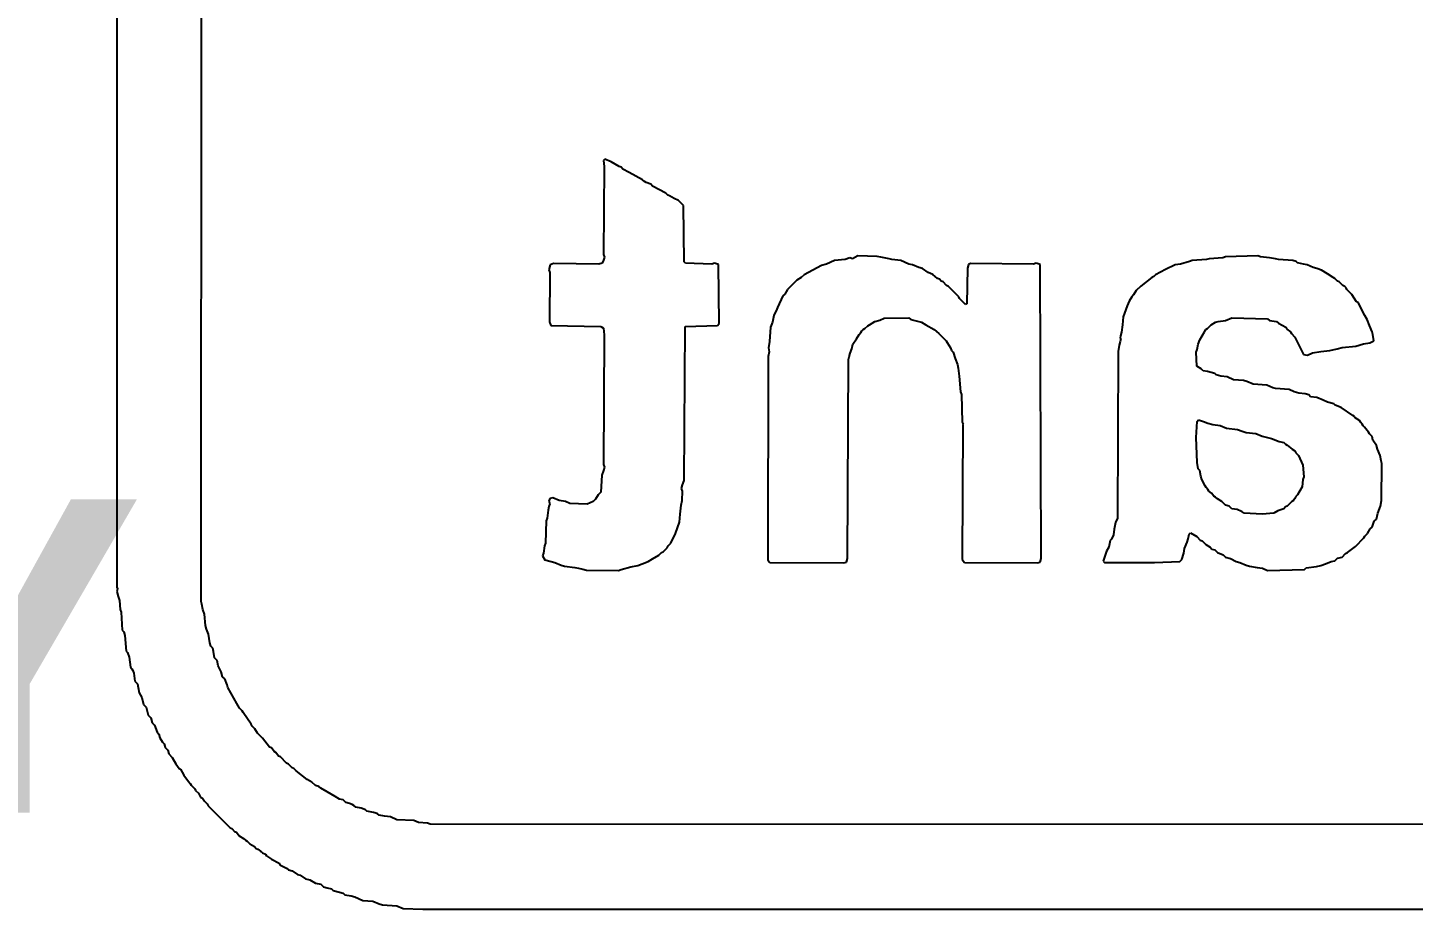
# Model space of a CAD drawing. Header units: inches. Extents: x -3 to 5437, y -3 to 5435.
# Drawn here: x 152.34 to 161.89, y 47.51 to 53.59 of the extents above; entities that cross this region are included whole.
import ezdxf

# ---------------------------------------------------------------- set-up
doc = ezdxf.new("R2010")
doc.units = ezdxf.units.IN
doc.layers.add('Bottom Overlay', color=54, linetype='Continuous')
doc.layers.add('Top Overlay', color=2, linetype='Continuous')
doc.styles.add('Arial_Bold', font='', dxfattribs={"height": 0.2})
doc.styles.get('Arial_Bold').set_extended_font_data('Arial', bold=True)

msp = doc.modelspace()

# ---------------------------------------------------------------- linework, layer by layer
at = {"layer": 'Bottom Overlay'}
for p, q in [((153.5338, 49.6367), (153.54, 59.1771)), ((152.9561, 59.0443), (152.953, 49.7356)), ((156.3175, 52.6861), (156.3082, 52.6768)), ((156.3082, 52.6768), (156.3113, 52.6366)), ((156.3113, 52.6366), (156.3082, 52.028)), ((156.3607, 52.6675), (156.3175, 52.6861)), ((156.4163, 52.6366), (156.3607, 52.6675)), ((156.4287, 52.6305), (156.4163, 52.6366)), ((156.4411, 52.6181), (156.4287, 52.6305)), ((156.4843, 52.5934), (156.4411, 52.6181)), ((156.577, 52.544), (156.4843, 52.5934)), ((156.5894, 52.5316), (156.577, 52.544)), ((156.6017, 52.5254), (156.5894, 52.5316)), ((156.6326, 52.5131), (156.6017, 52.5254)), ((156.645, 52.5007), (156.6326, 52.5131)), ((156.7376, 52.4513), (156.645, 52.5007)), ((156.75, 52.4389), (156.7376, 52.4513)), ((156.7624, 52.4327), (156.75, 52.4389)), ((156.7933, 52.4142), (156.7624, 52.4327)), ((156.8242, 52.4018), (156.7933, 52.4142)), ((156.8581, 52.3679), (156.8242, 52.4018)), ((156.8643, 51.9786), (156.8581, 52.3679)), ((155.9406, 51.957), (155.9313, 51.923)), ((155.9622, 51.9662), (155.9406, 51.957)), ((156.2742, 51.9631), (155.9622, 51.9662)), ((156.2989, 51.9693), (156.2742, 51.9631)), ((156.3082, 51.9909), (156.2989, 51.9693)), ((156.3082, 52.028), (156.3144, 52.0095)), ((156.3144, 52.0095), (156.3082, 51.9909)), ((156.8736, 51.9693), (156.8643, 51.9786)), ((157.0528, 51.9631), (156.8736, 51.9693)), ((157.0713, 51.9693), (157.0528, 51.9631)), ((157.0991, 51.96), (157.0713, 51.9693)), ((157.1053, 51.5522), (157.0991, 51.96)), ((157.8097, 51.9539), (157.6892, 51.889)), ((157.8437, 51.9631), (157.8097, 51.9539)), ((157.8993, 51.9878), (157.8437, 51.9631)), ((157.9734, 51.994), (157.8993, 51.9878)), ((158.0043, 52.0064), (157.9734, 51.994)), ((158.0229, 52.0002), (158.0043, 52.0064)), ((158.06, 52.0187), (158.0229, 52.0002)), ((158.1928, 52.0157), (158.06, 52.0187)), ((158.2175, 52.0095), (158.1928, 52.0157)), ((158.2762, 52.0002), (158.2175, 52.0095)), ((158.2948, 51.994), (158.2762, 52.0002)), ((158.3565, 51.9878), (158.2948, 51.994)), ((158.4122, 51.9631), (158.3565, 51.9878)), ((158.4369, 51.957), (158.4122, 51.9631)), ((158.4801, 51.9384), (158.4369, 51.957)), ((158.8231, 51.96), (158.8169, 51.9353)), ((158.8354, 51.9662), (158.8231, 51.96)), ((159.271, 51.9631), (158.8354, 51.9662)), ((159.2896, 51.9693), (159.271, 51.9631)), ((159.3174, 51.96), (159.2896, 51.9693)), ((159.3236, 49.9333), (159.3174, 51.96)), ((160.2473, 51.957), (160.1793, 51.9261)), ((160.2844, 51.9631), (160.2473, 51.957)), ((160.3462, 51.9817), (160.2844, 51.9631)), ((160.3647, 51.9878), (160.3462, 51.9817)), ((160.4636, 51.994), (160.3647, 51.9878)), ((160.4821, 52.0002), (160.4636, 51.994)), ((160.5748, 52.0064), (160.4821, 52.0002)), ((160.5933, 52.0126), (160.5748, 52.0064)), ((160.8158, 52.0187), (160.5933, 52.0126)), ((160.8343, 52.0126), (160.8158, 52.0187)), ((160.8961, 52.0064), (160.8343, 52.0126)), ((160.9394, 52.0002), (160.8961, 52.0064)), ((160.9579, 51.994), (160.9394, 52.0002)), ((161.0568, 51.9878), (160.9579, 51.994)), ((161.0815, 51.9817), (161.0568, 51.9878)), ((161.0907, 51.9724), (161.0815, 51.9817)), ((161.1309, 51.9631), (161.0907, 51.9724)), ((161.1556, 51.957), (161.1309, 51.9631)), ((161.1989, 51.9384), (161.1556, 51.957)), ((155.9313, 51.923), (155.9375, 51.9044)), ((155.9375, 51.9044), (155.9344, 51.5615)), ((157.6398, 51.8519), (157.5749, 51.787)), ((157.6707, 51.8704), (157.6398, 51.8519)), ((157.6892, 51.889), (157.6707, 51.8704)), ((158.5048, 51.9322), (158.4801, 51.9384)), ((158.545, 51.9044), (158.5048, 51.9322)), ((158.5759, 51.8921), (158.545, 51.9044)), ((158.6099, 51.8643), (158.5759, 51.8921)), ((158.6222, 51.8581), (158.6099, 51.8643)), ((158.6346, 51.8457), (158.6222, 51.8581)), ((158.8169, 51.9353), (158.8107, 51.6882)), ((160.0867, 51.8704), (160.0094, 51.8117)), ((160.099, 51.8766), (160.0867, 51.8704)), ((160.1114, 51.889), (160.099, 51.8766)), ((160.1793, 51.9261), (160.1114, 51.889)), ((161.2236, 51.9322), (161.1989, 51.9384)), ((161.2545, 51.9199), (161.2236, 51.9322)), ((161.2977, 51.8952), (161.2545, 51.9199)), ((161.3348, 51.8704), (161.2977, 51.8952)), ((161.3472, 51.8643), (161.3348, 51.8704)), ((161.3657, 51.8457), (161.3472, 51.8643)), ((157.5564, 51.7561), (157.544, 51.7438)), ((157.5749, 51.787), (157.5564, 51.7561)), ((158.647, 51.8396), (158.6346, 51.8457)), ((158.6717, 51.8148), (158.647, 51.8396)), ((158.684, 51.8087), (158.6717, 51.8148)), ((158.7551, 51.7376), (158.684, 51.8087)), ((159.9785, 51.7809), (159.96, 51.75)), ((160.0094, 51.8117), (159.9785, 51.7809)), ((161.3781, 51.8396), (161.3657, 51.8457)), ((161.4028, 51.8148), (161.3781, 51.8396)), ((161.4151, 51.8087), (161.4028, 51.8148)), ((161.4244, 51.7994), (161.4151, 51.8087)), ((161.4306, 51.787), (161.4244, 51.7994)), ((161.4646, 51.753), (161.4306, 51.787)), ((161.4955, 51.7036), (161.4646, 51.753)), ((157.5069, 51.6635), (157.5008, 51.6511)), ((157.544, 51.7438), (157.5069, 51.6635)), ((158.7613, 51.7252), (158.7551, 51.7376)), ((158.8014, 51.6851), (158.7613, 51.7252)), ((158.8107, 51.6882), (158.8014, 51.6851)), ((159.9167, 51.6758), (159.8889, 51.5986)), ((159.9291, 51.7067), (159.9167, 51.6758)), ((159.9476, 51.7376), (159.9291, 51.7067)), ((159.96, 51.75), (159.9476, 51.7376)), ((161.5078, 51.6974), (161.4955, 51.7036)), ((161.5542, 51.6078), (161.5078, 51.6974)), ((155.9344, 51.5615), (155.9375, 51.5584)), ((157.4729, 51.5615), (157.4575, 51.5275)), ((157.4822, 51.6078), (157.4729, 51.5615)), ((157.5008, 51.6511), (157.4822, 51.6078)), ((158.1403, 51.543), (158.1774, 51.5677)), ((158.1774, 51.5677), (158.2113, 51.5769)), ((158.2113, 51.5769), (158.2422, 51.5893)), ((158.2422, 51.5893), (158.4122, 51.5924)), ((158.4122, 51.5924), (158.4245, 51.58)), ((158.4245, 51.58), (158.4987, 51.5615)), ((158.4987, 51.5615), (158.5296, 51.543)), ((159.8889, 51.5986), (159.8828, 51.543)), ((160.4945, 51.543), (160.5254, 51.5615)), ((160.5254, 51.5615), (160.5439, 51.5677)), ((160.5439, 51.5677), (160.5933, 51.5739)), ((160.5933, 51.5739), (160.6366, 51.5924)), ((160.6366, 51.5924), (160.8838, 51.5862)), ((160.8838, 51.5862), (160.8961, 51.5739)), ((160.8961, 51.5739), (160.9455, 51.5677)), ((160.9455, 51.5677), (160.9579, 51.5553)), ((161.5696, 51.58), (161.5542, 51.6078)), ((161.5851, 51.5399), (161.5696, 51.58)), ((155.9375, 51.5584), (155.9436, 51.5399)), ((155.9436, 51.5399), (156.2897, 51.5337)), ((156.2897, 51.5337), (156.3082, 51.5213)), ((156.3082, 51.5213), (156.3113, 51.475)), ((156.3113, 51.475), (156.3082, 50.5821)), ((156.8643, 50.4709), (156.8705, 51.5337)), ((156.8705, 51.5337), (157.0929, 51.5399)), ((157.0929, 51.5399), (157.1053, 51.5522)), ((157.4575, 51.5275), (157.4513, 51.4286)), ((158.0507, 51.4472), (158.0692, 51.4781)), ((158.0692, 51.4781), (158.0816, 51.4904)), ((158.0816, 51.4904), (158.0878, 51.5028)), ((158.0878, 51.5028), (158.097, 51.5121)), ((158.097, 51.5121), (158.1094, 51.5182)), ((158.1094, 51.5182), (158.1279, 51.5368)), ((158.1279, 51.5368), (158.1403, 51.543)), ((158.5296, 51.543), (158.5852, 51.5121)), ((158.5852, 51.5121), (158.6192, 51.4843)), ((158.6192, 51.4843), (158.6686, 51.4348)), ((159.8704, 51.4688), (159.8673, 51.4534)), ((159.8766, 51.4935), (159.8704, 51.4688)), ((159.8828, 51.543), (159.8766, 51.4935)), ((160.4172, 51.441), (160.4481, 51.4966)), ((160.4481, 51.4966), (160.4574, 51.5121)), ((160.4574, 51.5121), (160.4698, 51.5182)), ((160.4698, 51.5182), (160.4945, 51.543)), ((160.9579, 51.5553), (161.0104, 51.5275)), ((161.0104, 51.5275), (161.0166, 51.5152)), ((161.0166, 51.5152), (161.0413, 51.4966)), ((161.0413, 51.4966), (161.0475, 51.4843)), ((161.0475, 51.4843), (161.0722, 51.4595)), ((161.6036, 51.4966), (161.5851, 51.5399)), ((161.6098, 51.4781), (161.6036, 51.4966)), ((161.616, 51.4348), (161.6098, 51.4781)), ((157.4513, 51.4286), (157.4451, 51.3854)), ((157.4451, 51.3854), (157.4482, 51.3576)), ((158.0074, 51.3483), (158.0198, 51.3792)), ((158.0198, 51.3792), (158.026, 51.4101)), ((158.026, 51.4101), (158.0507, 51.4472)), ((158.6686, 51.4348), (158.6748, 51.4225)), ((158.6748, 51.4225), (158.6995, 51.3854)), ((158.6995, 51.3854), (158.7057, 51.3669)), ((159.8611, 51.4039), (159.855, 51.3607)), ((159.8673, 51.4286), (159.8611, 51.4039)), ((159.8673, 51.4534), (159.8735, 51.4472)), ((159.8735, 51.4472), (159.8673, 51.4286)), ((160.3925, 51.3545), (160.3987, 51.373)), ((160.3987, 51.373), (160.4049, 51.4101)), ((160.4049, 51.4101), (160.4172, 51.441)), ((161.0722, 51.4595), (161.1309, 51.3391)), ((161.3132, 51.3669), (161.3626, 51.3792)), ((161.3626, 51.3792), (161.3966, 51.3885)), ((161.3966, 51.3885), (161.4924, 51.3978)), ((161.4924, 51.3978), (161.5449, 51.4132)), ((161.5449, 51.4132), (161.5882, 51.4194)), ((161.5882, 51.4194), (161.616, 51.4348)), ((157.4421, 51.3267), (157.439, 49.921)), ((157.4482, 51.3576), (157.4421, 51.3267)), ((157.9889, 49.9333), (157.9951, 51.3051)), ((157.9951, 51.3051), (158.0013, 51.3236)), ((158.0013, 51.3236), (158.0074, 51.3483)), ((158.7057, 51.3669), (158.718, 51.3545)), ((158.718, 51.3545), (158.7304, 51.3112)), ((158.7304, 51.3112), (158.7458, 51.2711)), ((159.855, 51.3607), (159.8488, 50.2114)), ((160.3956, 51.2587), (160.3925, 51.3545)), ((161.1309, 51.3391), (161.1587, 51.336)), ((161.1587, 51.336), (161.1927, 51.3514)), ((161.1927, 51.3514), (161.2514, 51.3607)), ((161.2514, 51.3607), (161.3132, 51.3669)), ((158.7458, 51.2711), (158.752, 51.2464)), ((158.752, 51.2464), (158.7582, 51.1908)), ((158.7582, 51.1908), (158.7674, 51.0826)), ((160.4265, 51.2402), (160.3956, 51.2587)), ((160.4389, 51.2278), (160.4265, 51.2402)), ((160.4698, 51.2217), (160.4389, 51.2278)), ((160.5192, 51.2093), (160.4698, 51.2217)), ((160.5285, 51.2), (160.5192, 51.2093)), ((160.5624, 51.1908), (160.5285, 51.2)), ((160.6057, 51.1846), (160.5624, 51.1908)), ((160.649, 51.166), (160.6057, 51.1846)), ((160.7169, 51.1599), (160.649, 51.166)), ((160.7416, 51.1537), (160.7169, 51.1599)), ((160.7849, 51.1351), (160.7416, 51.1537)), ((160.8776, 51.129), (160.7849, 51.1351)), ((160.9208, 51.1104), (160.8776, 51.129)), ((160.9394, 51.1043), (160.9208, 51.1104)), ((161.0321, 51.0981), (160.9394, 51.1043)), ((161.066, 51.0826), (161.0321, 51.0981)), ((158.7674, 51.0826), (158.7736, 51.0641)), ((158.7736, 51.0641), (158.7798, 50.8725)), ((161.1, 51.0734), (161.066, 51.0826)), ((161.1433, 51.0672), (161.1, 51.0734)), ((161.168, 51.061), (161.1433, 51.0672)), ((161.1803, 51.0486), (161.168, 51.061)), ((161.2236, 51.0425), (161.1803, 51.0486)), ((161.2669, 51.0239), (161.2236, 51.0425)), ((161.2977, 51.0116), (161.2669, 51.0239)), ((161.341, 50.9992), (161.2977, 51.0116)), ((161.3503, 50.9899), (161.341, 50.9992)), ((161.3904, 50.9745), (161.3503, 50.9899)), ((161.4708, 50.9189), (161.3904, 50.9745)), ((161.4831, 50.9127), (161.4708, 50.9189)), ((161.4862, 50.9034), (161.4831, 50.9127)), ((161.5171, 50.8849), (161.4862, 50.9034)), ((158.7798, 50.8725), (158.786, 50.8602)), ((158.7829, 50.8571), (158.7798, 49.9272)), ((158.786, 50.8602), (158.7829, 50.8571)), ((160.3925, 50.7675), (160.3987, 50.8787)), ((160.3987, 50.8787), (160.408, 50.888)), ((160.408, 50.888), (160.442, 50.8787)), ((160.442, 50.8787), (160.4729, 50.8664)), ((160.4729, 50.8664), (160.5068, 50.8571)), ((160.5068, 50.8571), (160.5563, 50.8509)), ((160.5563, 50.8509), (160.5995, 50.8324)), ((160.5995, 50.8324), (160.6768, 50.8231)), ((160.6768, 50.8231), (160.7077, 50.8107)), ((160.7077, 50.8107), (160.7355, 50.8015)), ((160.7355, 50.8015), (160.8034, 50.7953)), ((161.5233, 50.8725), (161.5171, 50.8849)), ((161.5356, 50.8602), (161.5233, 50.8725)), ((161.5418, 50.8478), (161.5356, 50.8602)), ((161.5511, 50.8386), (161.5418, 50.8478)), ((161.5789, 50.8046), (161.5511, 50.8386)), ((161.5851, 50.7922), (161.5789, 50.8046)), ((160.3987, 50.5945), (160.3925, 50.7675)), ((160.8034, 50.7953), (160.8467, 50.7768)), ((160.8467, 50.7768), (160.9116, 50.7613)), ((160.9116, 50.7613), (160.9641, 50.7397)), ((160.9641, 50.7397), (160.995, 50.7335)), ((160.995, 50.7335), (161.0073, 50.7212)), ((161.0073, 50.7212), (161.0197, 50.715)), ((161.0197, 50.715), (161.0537, 50.6872)), ((161.6036, 50.7737), (161.5851, 50.7922)), ((161.6098, 50.749), (161.6036, 50.7737)), ((161.6345, 50.7119), (161.6098, 50.749)), ((161.6407, 50.6872), (161.6345, 50.7119)), ((161.0537, 50.6872), (161.0722, 50.6748)), ((161.0722, 50.6748), (161.0784, 50.6625)), ((161.0784, 50.6625), (161.0969, 50.6439)), ((161.0969, 50.6439), (161.1278, 50.5759)), ((161.6592, 50.6439), (161.6407, 50.6872)), ((161.6654, 50.6068), (161.6592, 50.6439)), ((161.6716, 50.5883), (161.6654, 50.6068)), ((156.3082, 50.5389), (156.2958, 50.508)), ((156.3082, 50.5821), (156.3144, 50.5636)), ((156.3144, 50.5636), (156.3082, 50.5389)), ((160.4049, 50.5512), (160.3987, 50.5945)), ((160.4172, 50.5389), (160.4049, 50.5512)), ((160.4234, 50.5018), (160.4172, 50.5389)), ((161.1278, 50.5759), (161.134, 50.4956)), ((161.6685, 50.3319), (161.6716, 50.5883)), ((156.2958, 50.508), (156.2897, 50.3906)), ((156.8458, 50.4153), (156.852, 50.44)), ((156.852, 50.3968), (156.8458, 50.4153)), ((156.852, 50.44), (156.8643, 50.4709)), ((160.4296, 50.4771), (160.4234, 50.5018)), ((160.4543, 50.4338), (160.4296, 50.4771)), ((160.4605, 50.4215), (160.4543, 50.4338)), ((160.4729, 50.4091), (160.4605, 50.4215)), ((161.1216, 50.4277), (161.0907, 50.372)), ((161.1278, 50.4771), (161.1216, 50.4277)), ((161.134, 50.4956), (161.1278, 50.4771)), ((155.9375, 50.3473), (155.9313, 50.3288)), ((155.9313, 50.3288), (155.9375, 50.3102)), ((155.9591, 50.3504), (155.9375, 50.3473)), ((156.0023, 50.3319), (155.9591, 50.3504)), ((156.0456, 50.3257), (156.0023, 50.3319)), ((156.0765, 50.3133), (156.0456, 50.3257)), ((156.2371, 50.3257), (156.1939, 50.3072)), ((156.2526, 50.3411), (156.2371, 50.3257)), ((156.2711, 50.372), (156.2526, 50.3411)), ((156.2897, 50.3906), (156.2711, 50.372)), ((156.8427, 50.301), (156.8489, 50.3319)), ((156.8489, 50.3319), (156.852, 50.3968)), ((160.479, 50.3968), (160.4729, 50.4091)), ((160.4976, 50.3844), (160.479, 50.3968)), ((160.513, 50.3628), (160.4976, 50.3844)), ((160.5254, 50.3566), (160.513, 50.3628)), ((160.5377, 50.3442), (160.5254, 50.3566)), ((160.5686, 50.3257), (160.5377, 50.3442)), ((160.5933, 50.301), (160.5686, 50.3257)), ((161.0506, 50.3257), (161.0197, 50.2948)), ((161.0629, 50.3319), (161.0506, 50.3257)), ((161.0722, 50.3473), (161.0629, 50.3319)), ((161.0784, 50.3597), (161.0722, 50.3473)), ((161.0907, 50.372), (161.0784, 50.3597)), ((161.6623, 50.2948), (161.6685, 50.3319)), ((155.9251, 50.267), (155.9189, 50.2114)), ((155.9313, 50.2917), (155.9251, 50.267)), ((155.9375, 50.3102), (155.9313, 50.2917)), ((156.1939, 50.3072), (156.0765, 50.3133)), ((156.8303, 50.1836), (156.8365, 50.2392)), ((156.8365, 50.2392), (156.8427, 50.301)), ((160.6181, 50.2948), (160.5933, 50.301)), ((160.6366, 50.2763), (160.6181, 50.2948)), ((160.6737, 50.2701), (160.6366, 50.2763)), ((160.7046, 50.2577), (160.6737, 50.2701)), ((160.7077, 50.2546), (160.7046, 50.2577)), ((160.7231, 50.2454), (160.7077, 50.2546)), ((160.8467, 50.2392), (160.7231, 50.2454)), ((160.927, 50.2454), (160.8467, 50.2392)), ((160.9548, 50.2608), (160.927, 50.2454)), ((160.995, 50.2763), (160.9548, 50.2608)), ((161.0073, 50.2886), (160.995, 50.2763)), ((161.0197, 50.2948), (161.0073, 50.2886)), ((161.6345, 50.2052), (161.6438, 50.2454)), ((161.6438, 50.2454), (161.6623, 50.2948)), ((155.9128, 50.1928), (155.9066, 50.0384)), ((155.9189, 50.2114), (155.9128, 50.1928)), ((156.8025, 50.1063), (156.8303, 50.1836)), ((159.8271, 50.1341), (159.821, 50.0971)), ((159.8364, 50.1805), (159.8271, 50.1341)), ((159.8488, 50.2114), (159.8364, 50.1805)), ((161.5727, 50.1063), (161.5912, 50.1372)), ((161.5912, 50.1372), (161.6036, 50.1496)), ((161.6036, 50.1496), (161.6191, 50.1898)), ((161.6191, 50.1898), (161.6345, 50.2052)), ((155.9066, 50.0384), (155.9004, 50.0198)), ((156.7531, 50.0198), (156.7716, 50.0384)), ((156.7716, 50.0384), (156.8025, 50.1063)), ((159.7993, 50.0569), (159.7901, 50.0106)), ((159.8086, 50.0662), (159.7993, 50.0569)), ((159.821, 50.0971), (159.8086, 50.0662)), ((160.3122, 50.0013), (160.3307, 50.0446)), ((160.3307, 50.0446), (160.3369, 50.0693)), ((160.3369, 50.0693), (160.3431, 50.1002)), ((160.3431, 50.1002), (160.3524, 50.1094)), ((160.3524, 50.1094), (160.3956, 50.0847)), ((160.3956, 50.0847), (160.4203, 50.06)), ((160.4203, 50.06), (160.4327, 50.0538)), ((160.4327, 50.0538), (160.4574, 50.0291)), ((161.4893, 50.0167), (161.548, 50.0754)), ((161.548, 50.0754), (161.5542, 50.0878)), ((161.5542, 50.0878), (161.5727, 50.1063)), ((155.8942, 49.9704), (155.888, 49.9519)), ((155.888, 49.9519), (155.9035, 49.9241)), ((155.9004, 50.0198), (155.8942, 49.9704)), ((156.645, 49.9302), (156.6882, 49.955)), ((156.6882, 49.955), (156.7068, 49.9735)), ((156.7068, 49.9735), (156.7191, 49.9797)), ((156.7191, 49.9797), (156.7469, 50.0075)), ((156.7469, 50.0075), (156.7531, 50.0198)), ((159.7592, 49.9426), (159.7499, 49.9148)), ((159.7746, 49.9828), (159.7592, 49.9426)), ((159.7901, 50.0106), (159.7746, 49.9828)), ((160.2937, 49.9272), (160.306, 49.9704)), ((160.306, 49.9704), (160.3122, 50.0013)), ((160.4574, 50.0291), (160.4883, 50.0106)), ((160.4883, 50.0106), (160.5007, 49.9982)), ((160.5007, 49.9982), (160.5192, 49.992)), ((160.5192, 49.992), (160.5377, 49.9735)), ((160.5377, 49.9735), (160.5779, 49.958)), ((160.5779, 49.958), (160.5933, 49.9426)), ((160.5933, 49.9426), (160.6273, 49.9333)), ((161.3657, 49.9364), (161.3966, 49.9426)), ((161.3966, 49.9426), (161.4213, 49.9673)), ((161.4213, 49.9673), (161.4337, 49.9735)), ((161.4337, 49.9735), (161.4893, 50.0167)), ((155.9035, 49.9241), (155.9467, 49.9117)), ((155.9467, 49.9117), (155.9715, 49.9055)), ((155.9715, 49.9055), (156.0147, 49.887)), ((156.0147, 49.887), (156.0394, 49.8808)), ((156.0394, 49.8808), (156.1105, 49.8715)), ((156.1105, 49.8715), (156.1352, 49.8654)), ((156.1352, 49.8654), (156.1661, 49.8592)), ((156.1661, 49.8592), (156.1908, 49.853)), ((156.1908, 49.853), (156.4102, 49.8499)), ((156.4102, 49.8499), (156.4287, 49.8561)), ((156.4287, 49.8561), (156.4967, 49.8746)), ((156.4967, 49.8746), (156.543, 49.8839)), ((156.543, 49.8839), (156.5739, 49.8963)), ((156.5739, 49.8963), (156.6141, 49.9117)), ((156.6141, 49.9117), (156.645, 49.9302)), ((157.439, 49.921), (157.4544, 49.9055)), ((157.4544, 49.9055), (157.9642, 49.9024)), ((157.9642, 49.9024), (157.9827, 49.9086)), ((157.9827, 49.9086), (157.9889, 49.9333)), ((158.7798, 49.9272), (158.7953, 49.9055)), ((158.7953, 49.9055), (159.2988, 49.9024)), ((159.2988, 49.9024), (159.3174, 49.9086)), ((159.3174, 49.9086), (159.3236, 49.9333)), ((159.7499, 49.9148), (159.7592, 49.9055)), ((159.7592, 49.9055), (160.1052, 49.9055)), ((160.1052, 49.9055), (160.2782, 49.9117)), ((160.2782, 49.9117), (160.2937, 49.9272)), ((160.6273, 49.9333), (160.6675, 49.9117)), ((160.6675, 49.9117), (160.6922, 49.9055)), ((160.6922, 49.9055), (160.7355, 49.887)), ((160.7355, 49.887), (160.7602, 49.8808)), ((160.7602, 49.8808), (160.8127, 49.8715)), ((160.8127, 49.8715), (160.8498, 49.8654)), ((160.8498, 49.8654), (160.8838, 49.8499)), ((160.8838, 49.8499), (161.1371, 49.8561)), ((161.1371, 49.8561), (161.1495, 49.8685)), ((161.1495, 49.8685), (161.2205, 49.8777)), ((161.2205, 49.8777), (161.2514, 49.8839)), ((161.2514, 49.8839), (161.2823, 49.8963)), ((161.2823, 49.8963), (161.3225, 49.9117)), ((161.3225, 49.9117), (161.3472, 49.9179)), ((161.3472, 49.9179), (161.3657, 49.9364)), ((152.953, 49.7356), (152.9592, 49.7232)), ((152.9592, 49.7232), (152.953, 49.7047)), ((152.953, 49.7047), (152.9623, 49.6707)), ((152.9623, 49.6707), (152.9715, 49.6429)), ((152.9715, 49.6429), (152.9777, 49.5811)), ((152.9777, 49.5811), (152.9839, 49.5626)), ((152.9839, 49.5626), (152.9901, 49.439)), ((153.54, 49.6182), (153.5338, 49.6367)), ((153.5462, 49.5811), (153.54, 49.6182)), ((153.5586, 49.5502), (153.5462, 49.5811)), ((153.5647, 49.4699), (153.5586, 49.5502)), ((153.5709, 49.4452), (153.5647, 49.4699)), ((152.9901, 49.439), (153.0024, 49.4267)), ((153.0024, 49.4267), (153.0086, 49.4019)), ((153.0086, 49.4019), (153.0179, 49.2938)), ((153.5864, 49.4112), (153.5709, 49.4452)), ((153.5956, 49.3525), (153.5864, 49.4112)), ((153.0179, 49.2938), (153.0272, 49.2845)), ((153.0272, 49.2845), (153.0395, 49.2536)), ((153.6018, 49.3278), (153.5956, 49.3525)), ((153.6142, 49.3154), (153.6018, 49.3278)), ((153.6203, 49.2907), (153.6142, 49.3154)), ((153.6265, 49.2475), (153.6203, 49.2907)), ((153.0395, 49.2536), (153.0488, 49.1826)), ((153.0488, 49.1826), (153.0581, 49.1733)), ((153.6451, 49.2289), (153.6265, 49.2475)), ((153.6512, 49.1919), (153.6451, 49.2289)), ((153.6729, 49.1517), (153.6512, 49.1919)), ((153.0581, 49.1733), (153.0642, 49.161)), ((153.0642, 49.161), (153.0704, 49.1424)), ((153.0704, 49.1424), (153.0766, 49.0868)), ((153.0766, 49.0868), (153.0951, 49.0683)), ((153.6821, 49.1177), (153.6729, 49.1517)), ((153.6976, 49.1023), (153.6821, 49.1177)), ((153.713, 49.0621), (153.6976, 49.1023)), ((153.0951, 49.0683), (153.1013, 49.0436)), ((153.1013, 49.0436), (153.1075, 49.0065)), ((153.1075, 49.0065), (153.126, 48.9756)), ((153.7192, 49.0436), (153.713, 49.0621)), ((153.781, 48.9323), (153.7192, 49.0436)), ((153.126, 48.9756), (153.1384, 48.9262)), ((153.1384, 48.9262), (153.1569, 48.9076)), ((153.1569, 48.9076), (153.1693, 48.852)), ((153.7995, 48.9014), (153.781, 48.9323)), ((153.8181, 48.8829), (153.7995, 48.9014)), ((153.1693, 48.852), (153.1878, 48.8335)), ((153.1878, 48.8335), (153.1971, 48.7995)), ((153.1971, 48.7995), (153.2125, 48.784)), ((153.8242, 48.8705), (153.8181, 48.8829)), ((153.8799, 48.7902), (153.8242, 48.8705)), ((153.2125, 48.784), (153.2311, 48.7346)), ((153.2311, 48.7346), (153.2434, 48.7222)), ((153.2434, 48.7222), (153.2496, 48.6975)), ((153.2496, 48.6975), (153.2681, 48.6666)), ((153.886, 48.7779), (153.8799, 48.7902)), ((153.9046, 48.7593), (153.886, 48.7779)), ((153.9231, 48.7284), (153.9046, 48.7593)), ((153.9571, 48.6944), (153.9231, 48.7284)), ((153.2681, 48.6666), (153.2805, 48.6543)), ((153.2805, 48.6543), (153.2867, 48.6296)), ((153.2867, 48.6296), (153.3052, 48.611)), ((153.3052, 48.611), (153.3114, 48.5863)), ((154.0065, 48.6327), (153.9571, 48.6944)), ((154.0189, 48.6265), (154.0065, 48.6327)), ((154.0374, 48.6018), (154.0189, 48.6265)), ((154.0498, 48.5956), (154.0374, 48.6018)), ((153.3114, 48.5863), (153.3361, 48.5616)), ((153.3361, 48.5616), (153.3608, 48.5183)), ((153.3608, 48.5183), (153.3825, 48.4844)), ((154.0683, 48.5709), (154.0498, 48.5956)), ((154.0807, 48.5647), (154.0683, 48.5709)), ((154.1239, 48.5214), (154.0807, 48.5647)), ((154.1363, 48.5153), (154.1239, 48.5214)), ((154.161, 48.4905), (154.1363, 48.5153)), ((153.3825, 48.4844), (153.3917, 48.4813)), ((153.3917, 48.4813), (153.4164, 48.438)), ((153.4164, 48.438), (153.4473, 48.3948)), ((154.1734, 48.4844), (154.161, 48.4905)), ((154.1888, 48.4689), (154.1734, 48.4844)), ((154.266, 48.4102), (154.1888, 48.4689)), ((154.2969, 48.3917), (154.266, 48.4102)), ((153.4473, 48.3948), (153.4597, 48.3824)), ((153.4597, 48.3824), (153.4659, 48.37)), ((153.4659, 48.37), (153.4906, 48.3453)), ((153.4906, 48.3453), (153.4968, 48.333)), ((153.4968, 48.333), (153.5153, 48.3144)), ((154.3217, 48.367), (154.2969, 48.3917)), ((154.3464, 48.3608), (154.3217, 48.367)), ((154.3587, 48.3484), (154.3464, 48.3608)), ((154.402, 48.3237), (154.3587, 48.3484)), ((154.4576, 48.2928), (154.402, 48.3237)), ((153.5153, 48.3144), (153.5307, 48.2866)), ((153.5307, 48.2866), (153.5431, 48.2804)), ((153.5431, 48.2804), (153.5586, 48.2588)), ((153.5586, 48.2588), (153.5771, 48.2403)), ((153.5771, 48.2403), (153.5833, 48.2279)), ((153.5833, 48.2279), (153.7347, 48.0765)), ((154.4885, 48.2743), (154.4576, 48.2928)), ((154.5132, 48.2681), (154.4885, 48.2743)), ((154.5317, 48.2496), (154.5132, 48.2681)), ((154.5565, 48.2434), (154.5317, 48.2496)), ((154.575, 48.2372), (154.5565, 48.2434)), ((154.5874, 48.231), (154.575, 48.2372)), ((154.5997, 48.2187), (154.5874, 48.231)), ((154.6368, 48.2125), (154.5997, 48.2187)), ((154.6677, 48.2001), (154.6368, 48.2125)), ((154.677, 48.1909), (154.6677, 48.2001)), ((154.7233, 48.1816), (154.677, 48.1909)), ((154.748, 48.1754), (154.7233, 48.1816)), ((154.7604, 48.163), (154.748, 48.1754)), ((154.7974, 48.1569), (154.7604, 48.163)), ((154.8407, 48.1507), (154.7974, 48.1569)), ((154.8839, 48.1322), (154.8407, 48.1507)), ((155.0013, 48.126), (154.8839, 48.1322)), ((155.0322, 48.1136), (155.0013, 48.126)), ((153.7347, 48.0765), (153.747, 48.0704)), ((153.747, 48.0704), (153.7655, 48.0518)), ((153.7655, 48.0518), (153.7779, 48.0456)), ((153.7779, 48.0456), (153.7964, 48.0209)), ((155.094, 48.1074), (155.0322, 48.1136)), ((155.1126, 48.1013), (155.094, 48.1074)), ((177.0913, 48.0951), (155.1126, 48.1013)), ((153.7964, 48.0209), (153.8273, 48.0024)), ((153.8273, 48.0024), (153.8397, 47.99)), ((153.8397, 47.99), (153.8521, 47.9839)), ((153.8521, 47.9839), (153.8706, 47.9653)), ((153.8706, 47.9653), (153.9015, 47.9468)), ((153.9015, 47.9468), (153.9138, 47.9344)), ((153.9138, 47.9344), (153.9262, 47.9282)), ((153.9262, 47.9282), (153.9447, 47.9159)), ((153.9447, 47.9159), (153.9478, 47.9128)), ((153.9478, 47.9128), (153.9571, 47.9035)), ((153.9571, 47.9035), (153.9787, 47.8943)), ((153.9787, 47.8943), (153.9849, 47.8819)), ((153.9849, 47.8819), (154.0189, 47.8603)), ((154.0189, 47.8603), (154.0714, 47.8325)), ((154.0714, 47.8325), (154.0776, 47.8201)), ((154.0776, 47.8201), (154.1239, 47.7985)), ((154.1239, 47.7985), (154.1363, 47.7861)), ((154.1363, 47.7861), (154.161, 47.78)), ((154.161, 47.78), (154.1981, 47.7552)), ((154.1981, 47.7552), (154.2166, 47.7491)), ((154.2166, 47.7491), (154.2537, 47.7243)), ((154.2537, 47.7243), (154.2846, 47.7182)), ((154.2846, 47.7182), (154.3217, 47.6934)), ((154.3217, 47.6934), (154.3587, 47.6873)), ((154.3587, 47.6873), (154.3773, 47.6687)), ((154.3773, 47.6687), (154.402, 47.6625)), ((154.402, 47.6625), (154.4329, 47.6564)), ((154.4329, 47.6564), (154.4452, 47.644)), ((154.4452, 47.644), (154.4885, 47.6317)), ((154.4885, 47.6317), (154.5132, 47.6255)), ((154.5132, 47.6255), (154.5256, 47.6131)), ((154.5256, 47.6131), (154.5688, 47.6069)), ((154.5688, 47.6069), (154.5935, 47.6008)), ((154.5935, 47.6008), (154.6491, 47.576)), ((154.6491, 47.576), (154.7171, 47.5699)), ((154.7171, 47.5699), (154.7604, 47.5513)), ((154.7604, 47.5513), (154.7851, 47.5452)), ((154.7851, 47.5452), (154.8839, 47.539)), ((154.8839, 47.539), (154.9272, 47.5204)), ((154.9272, 47.5204), (155.0631, 47.5143)), ((155.0631, 47.5143), (177.5022, 47.5173))]:
    msp.add_line(p, q, dxfattribs=at)

# ---------------------------------------------------------------- texts
at = {"layer": 'Top Overlay', "style": 'Arial_Bold'}
msp.add_text('HMI DISPLAY', height=2.159, rotation=360, dxfattribs=at).set_placement((133.7045, 48.1815))

doc.saveas('drawing.dxf')
